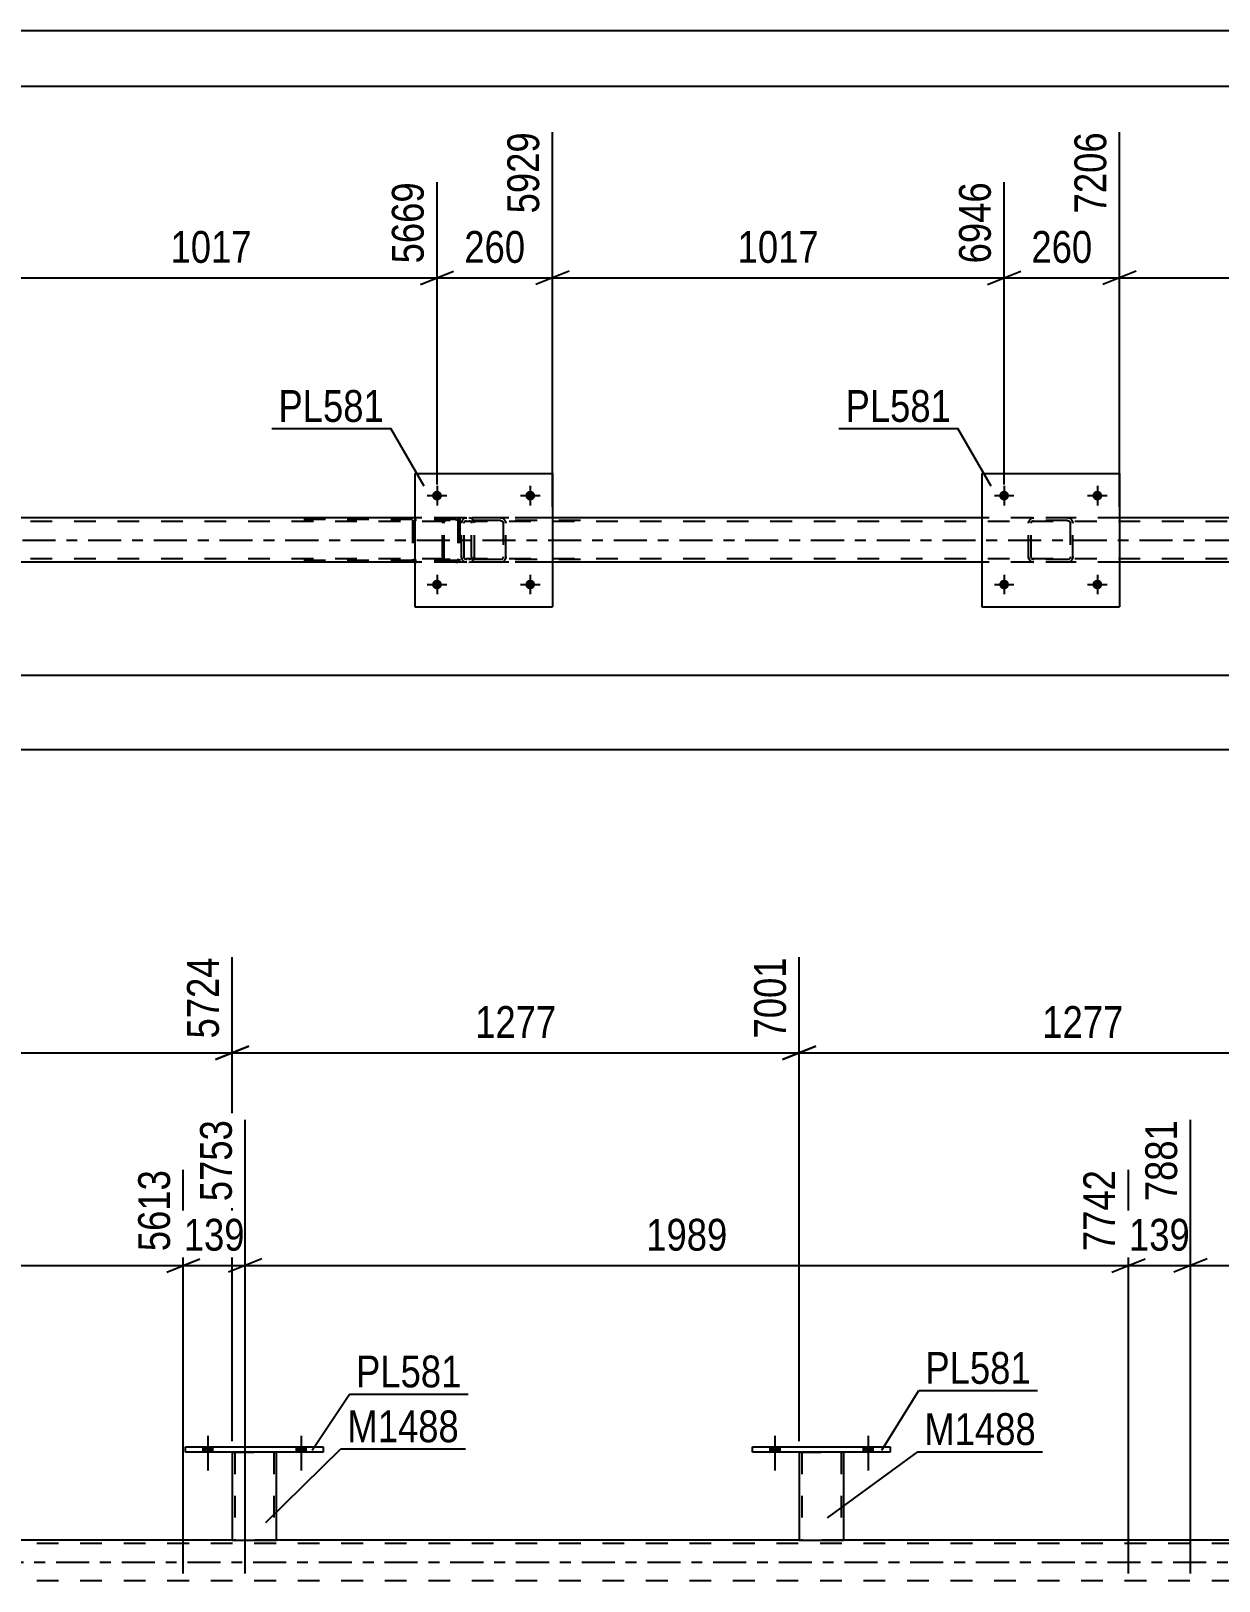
# Model space of a CAD drawing. Header units: millimetres. Extents: x 0 to 841, y 0 to 594.
# Drawn here: x 285.1 to 392.1, y 454.5 to 594 of the extents above; entities that cross this region are included whole.
import ezdxf

# ---------------------------------------------------------------- set-up
doc = ezdxf.new("R2010")
doc.units = ezdxf.units.MM
doc.linetypes.add('DXK_LINE_DOT2', pattern=[3.9198, 1.9599, -1.9599])
doc.linetypes.add('DXK_LINE_DOT3', pattern=[5.9187, 2.979, -0.9799, 0.9799, -0.9799])
doc.styles.add('Arial Narrow', font='ARIALN.TTF', dxfattribs={"height": 0.2})

# ---------------------------------------------------------------- blocks, each defined once
blk = doc.blocks.new('Unknown-814553119-1135')
at = {"color": 5, "linetype": 'Continuous'}
for p, q in [((841, 594), (0, 594)), ((836, 589), (5, 589))]:
    blk.add_line(p, q, dxfattribs=at)
blk = doc.blocks.new('Part-814553119-2887 - 2837')
at = {"color": 7, "linetype": 'DXK_LINE_DOT2'}
for p, q in [((757.39, 549.85), (94.93, 549.85)), ((332.07, 550.17), (319.67, 550.17)), ((383.15, 550.17), (370.75, 550.17)), ((757.39, 546.49), (94.93, 546.49)), ((332.07, 546.17), (319.67, 546.17)), ((383.15, 546.17), (370.75, 546.17))]:
    blk.add_line(p, q, dxfattribs=at)
at = {"color": 2, "linetype": 'Continuous'}
for p, q in [((319.67, 550.17), (280.99, 550.17)), ((370.75, 550.17), (332.07, 550.17)), ((421.83, 550.17), (383.15, 550.17)), ((319.67, 546.17), (280.99, 546.17)), ((370.75, 546.17), (332.07, 546.17)), ((421.83, 546.17), (383.15, 546.17))]:
    blk.add_line(p, q, dxfattribs=at)
at = {"color": 7, "linetype": 'DXK_LINE_DOT3'}
blk.add_line((94.93, 548.17), (757.39, 548.17), dxfattribs=at)
blk = doc.blocks.new('Bolt-814553119-2917 - 2837')
at = {"linetype": 'Continuous'}
for points in [[(322.11, 552.17, -1), (321.23, 552.17, -1)], [(330.51, 552.17, -1), (329.63, 552.17, -1)]]:
    blk.add_hatch(color=1, dxfattribs=at).paths.add_polyline_path(points)
at = {"color": 1, "linetype": 'Continuous'}
for p, q in [((321.67, 553.05), (321.67, 551.29)), ((330.07, 553.05), (330.07, 551.29)), ((320.79, 552.17), (322.55, 552.17)), ((329.19, 552.17), (330.95, 552.17))]:
    blk.add_line(p, q, dxfattribs=at)
blk = doc.blocks.new('Bolt-814553119-2918 - 2837')
at = {"linetype": 'Continuous'}
for points in [[(322.11, 544.17, -1), (321.23, 544.17, -1)], [(330.51, 544.17, -1), (329.63, 544.17, -1)]]:
    blk.add_hatch(color=1, dxfattribs=at).paths.add_polyline_path(points)
at = {"color": 1, "linetype": 'Continuous'}
for p, q in [((321.67, 545.05), (321.67, 543.29)), ((330.07, 545.05), (330.07, 543.29)), ((320.79, 544.17), (322.55, 544.17)), ((329.19, 544.17), (330.95, 544.17))]:
    blk.add_line(p, q, dxfattribs=at)
blk = doc.blocks.new('Bolt-814553119-2935 - 2837')
at = {"linetype": 'Continuous'}
for points in [[(373.19, 552.17, -1), (372.31, 552.17, -1)], [(381.59, 552.17, -1), (380.71, 552.17, -1)]]:
    blk.add_hatch(color=1, dxfattribs=at).paths.add_polyline_path(points)
at = {"color": 1, "linetype": 'Continuous'}
for p, q in [((372.75, 553.05), (372.75, 551.29)), ((381.15, 553.05), (381.15, 551.29)), ((371.87, 552.17), (373.63, 552.17)), ((380.27, 552.17), (382.03, 552.17))]:
    blk.add_line(p, q, dxfattribs=at)
blk = doc.blocks.new('Bolt-814553119-2936 - 2837')
at = {"linetype": 'Continuous'}
for points in [[(373.19, 544.17, -1), (372.31, 544.17, -1)], [(381.59, 544.17, -1), (380.71, 544.17, -1)]]:
    blk.add_hatch(color=1, dxfattribs=at).paths.add_polyline_path(points)
at = {"color": 1, "linetype": 'Continuous'}
for p, q in [((372.75, 545.05), (372.75, 543.29)), ((381.15, 545.05), (381.15, 543.29)), ((371.87, 544.17), (373.63, 544.17)), ((380.27, 544.17), (382.03, 544.17))]:
    blk.add_line(p, q, dxfattribs=at)
blk = doc.blocks.new('Part-814553119-2966 - 2837')
at = {"color": 2, "linetype": 'Continuous'}
for p, q in [((319.67, 554.17), (319.67, 542.17)), ((319.67, 554.17), (332.07, 554.17)), ((332.07, 554.17), (332.07, 542.17)), ((319.67, 542.17), (332.07, 542.17))]:
    blk.add_line(p, q, dxfattribs=at)
blk = doc.blocks.new('Part-814553119-2967 - 2837')
at = {"color": 7, "linetype": 'DXK_LINE_DOT2'}
for p, q in [((323.87, 549.69), (323.9, 549.87)), ((323.9, 549.87), (323.87, 549.69)), ((324.13, 549.78), (324.18, 549.86)), ((324.16, 550.13), (324.35, 550.17)), ((324.35, 550.17), (324.16, 550.13)), ((324.18, 549.86), (324.26, 549.91)), ((324.26, 549.91), (324.35, 549.93)), ((327.39, 550.17), (324.35, 550.17)), ((327.39, 549.93), (324.35, 549.93)), ((327.39, 550.17), (327.57, 550.13)), ((327.57, 550.13), (327.39, 550.17)), ((327.39, 549.93), (327.48, 549.91)), ((327.48, 549.91), (327.56, 549.86)), ((327.56, 549.86), (327.61, 549.78)), ((327.83, 549.87), (327.87, 549.69)), ((327.87, 549.69), (327.83, 549.87)), ((323.87, 546.65), (323.87, 549.69)), ((324.11, 549.69), (324.13, 549.78)), ((324.11, 546.65), (324.11, 549.69)), ((327.61, 549.78), (327.63, 549.69)), ((327.63, 549.69), (327.63, 546.65)), ((327.87, 546.65), (327.87, 549.69)), ((323.9, 546.46), (323.87, 546.65)), ((323.87, 546.65), (323.9, 546.46)), ((324.13, 546.55), (324.11, 546.65)), ((324.18, 546.48), (324.13, 546.55)), ((324.35, 546.17), (324.16, 546.2)), ((324.16, 546.2), (324.35, 546.17)), ((324.26, 546.42), (324.18, 546.48)), ((324.35, 546.41), (324.26, 546.42)), ((327.39, 546.41), (324.35, 546.41)), ((327.39, 546.17), (324.35, 546.17)), ((327.48, 546.42), (327.39, 546.41)), ((327.57, 546.2), (327.39, 546.17)), ((327.39, 546.17), (327.57, 546.2)), ((327.56, 546.48), (327.48, 546.42)), ((327.61, 546.55), (327.56, 546.48)), ((327.63, 546.65), (327.61, 546.55)), ((327.87, 546.65), (327.83, 546.46)), ((327.83, 546.46), (327.87, 546.65))]:
    blk.add_line(p, q, dxfattribs=at)
at = {"color": 7, "linetype": 'DXK_LINE_DOT3'}
blk.add_line((325.87, 548.17), (325.87, 548.17), dxfattribs=at)
at = {"color": 7, "linetype": 'DXK_LINE_DOT2'}
for centre, start, end in [((324.35, 549.69), 112.5, 157.5), ((324.35, 549.69), 112.5, 157.5), ((327.39, 549.69), 22.5, 67.5), ((327.39, 549.69), 22.5, 67.5), ((324.35, 546.65), 202.5, 247.5), ((324.35, 546.65), 202.5, 247.5), ((327.39, 546.65), 292.5, 337.5), ((327.39, 546.65), 292.5, 337.5)]:
    blk.add_arc(centre, 0.48, start, end, dxfattribs=at)
blk = doc.blocks.new('Part-814553119-3020 - 2837')
at = {"color": 2, "linetype": 'Continuous'}
for p, q in [((370.75, 554.17), (370.75, 542.17)), ((370.75, 554.17), (383.15, 554.17)), ((383.15, 554.17), (383.15, 542.17)), ((370.75, 542.17), (383.15, 542.17))]:
    blk.add_line(p, q, dxfattribs=at)
blk = doc.blocks.new('Part-814553119-3021 - 2837')
at = {"color": 7, "linetype": 'DXK_LINE_DOT2'}
for p, q in [((374.95, 549.69), (374.99, 549.87)), ((374.99, 549.87), (374.95, 549.69)), ((375.21, 549.78), (375.26, 549.86)), ((375.24, 550.13), (375.43, 550.17)), ((375.43, 550.17), (375.24, 550.13)), ((375.26, 549.86), (375.34, 549.91)), ((375.34, 549.91), (375.43, 549.93)), ((378.47, 550.17), (375.43, 550.17)), ((378.47, 549.93), (375.43, 549.93)), ((378.47, 550.17), (378.65, 550.13)), ((378.65, 550.13), (378.47, 550.17)), ((378.47, 549.93), (378.56, 549.91)), ((378.56, 549.91), (378.64, 549.86)), ((378.64, 549.86), (378.69, 549.78)), ((378.91, 549.87), (378.95, 549.69)), ((378.95, 549.69), (378.91, 549.87)), ((374.95, 546.65), (374.95, 549.69)), ((375.19, 549.69), (375.21, 549.78)), ((375.19, 546.65), (375.19, 549.69)), ((378.69, 549.78), (378.71, 549.69)), ((378.71, 549.69), (378.71, 546.65)), ((378.95, 546.65), (378.95, 549.69)), ((374.99, 546.46), (374.95, 546.65)), ((374.95, 546.65), (374.99, 546.46)), ((375.21, 546.55), (375.19, 546.65)), ((375.26, 546.48), (375.21, 546.55)), ((375.43, 546.17), (375.24, 546.2)), ((375.24, 546.2), (375.43, 546.17)), ((375.34, 546.42), (375.26, 546.48)), ((375.43, 546.41), (375.34, 546.42)), ((378.47, 546.41), (375.43, 546.41)), ((378.47, 546.17), (375.43, 546.17)), ((378.56, 546.42), (378.47, 546.41)), ((378.65, 546.2), (378.47, 546.17)), ((378.47, 546.17), (378.65, 546.2)), ((378.64, 546.48), (378.56, 546.42)), ((378.69, 546.55), (378.64, 546.48)), ((378.71, 546.65), (378.69, 546.55)), ((378.95, 546.65), (378.91, 546.46)), ((378.91, 546.46), (378.95, 546.65))]:
    blk.add_line(p, q, dxfattribs=at)
at = {"color": 7, "linetype": 'DXK_LINE_DOT3'}
blk.add_line((376.95, 548.17), (376.95, 548.17), dxfattribs=at)
at = {"color": 7, "linetype": 'DXK_LINE_DOT2'}
for centre, start, end in [((375.43, 549.69), 112.5, 157.5), ((375.43, 549.69), 112.5, 157.5), ((378.47, 549.69), 22.5, 67.5), ((378.47, 549.69), 22.5, 67.5), ((375.43, 546.65), 202.5, 247.5), ((375.43, 546.65), 202.5, 247.5), ((378.47, 546.65), 292.5, 337.5), ((378.47, 546.65), 292.5, 337.5)]:
    blk.add_arc(centre, 0.48, start, end, dxfattribs=at)
blk = doc.blocks.new('Part-814553119-3039 - 2837')
at = {"color": 7, "linetype": 'DXK_LINE_DOT2'}
for p, q in [((322.2, 549.87), (322.17, 549.69)), ((322.25, 550.03), (322.2, 549.87)), ((322.34, 550.13), (322.25, 550.03)), ((322.32, 549.78), (322.35, 549.86)), ((322.45, 550.17), (322.34, 550.13)), ((322.35, 549.86), (322.39, 549.91)), ((322.39, 549.91), (322.45, 549.93)), ((334.6, 550.17), (322.45, 550.17)), ((334.6, 549.93), (322.45, 549.93)), ((323.72, 550.17), (323.72, 549.93)), ((324.73, 550.13), (324.54, 550.17)), ((324.54, 549.93), (324.63, 549.91)), ((324.63, 549.91), (324.71, 549.86)), ((324.71, 549.86), (324.77, 549.78)), ((325.01, 549.82), (325, 549.87)), ((325.04, 549.69), (325.01, 549.82)), ((322.17, 546.65), (322.17, 549.69)), ((322.31, 549.69), (322.32, 549.78)), ((322.31, 546.65), (322.31, 549.69)), ((324.77, 549.78), (324.79, 549.69)), ((324.79, 546.65), (324.79, 549.69)), ((325.04, 546.65), (325.04, 549.69)), ((322.17, 546.65), (322.2, 546.46)), ((322.2, 546.46), (322.25, 546.31)), ((322.25, 546.31), (322.34, 546.2)), ((322.32, 546.55), (322.31, 546.65)), ((322.35, 546.48), (322.32, 546.55)), ((322.34, 546.2), (322.45, 546.17)), ((322.39, 546.42), (322.35, 546.48)), ((322.45, 546.41), (322.39, 546.42)), ((334.6, 546.41), (322.45, 546.41)), ((334.6, 546.17), (322.45, 546.17)), ((323.72, 546.17), (323.72, 546.41)), ((324.63, 546.42), (324.54, 546.41)), ((324.54, 546.17), (324.73, 546.2)), ((324.71, 546.48), (324.63, 546.42)), ((324.77, 546.55), (324.71, 546.48)), ((324.79, 546.65), (324.77, 546.55)), ((325, 546.46), (325.04, 546.65))]:
    blk.add_line(p, q, dxfattribs=at)
for centre, start, end in [((324.55, 549.67), 23.8494, 68.8059), ((324.55, 546.66), 291.1941, 336.1506)]:
    blk.add_arc(centre, 0.492, start, end, dxfattribs=at)
blk = doc.blocks.new('Part-814553119-3053 - 2837')
at = {"color": 7, "linetype": 'DXK_LINE_DOT2'}
for p, q in [((323.38, 550.17), (308.05, 550.17)), ((323.38, 550.01), (308.05, 550.01)), ((319.49, 549.97), (319.46, 549.85)), ((319.46, 549.85), (319.46, 546.49)), ((319.64, 549.85), (319.65, 549.91)), ((319.64, 549.85), (319.64, 546.49)), ((319.65, 549.91), (319.68, 549.96)), ((319.81, 550.17), (319.68, 550.14)), ((319.68, 549.96), (319.74, 549.99)), ((319.74, 549.99), (319.81, 550.01)), ((323.51, 550.14), (323.38, 550.17)), ((323.38, 550.01), (323.45, 549.99)), ((323.45, 549.99), (323.5, 549.96)), ((323.5, 549.96), (323.54, 549.91)), ((323.54, 549.91), (323.55, 549.85)), ((323.55, 549.85), (323.55, 546.49)), ((323.72, 549.85), (323.7, 549.97)), ((323.72, 549.85), (323.72, 546.49)), ((323.38, 546.33), (308.05, 546.33)), ((323.38, 546.17), (308.05, 546.17)), ((319.46, 546.49), (319.49, 546.36)), ((319.65, 546.43), (319.64, 546.49)), ((319.68, 546.37), (319.65, 546.43)), ((319.74, 546.34), (319.68, 546.37)), ((319.68, 546.19), (319.81, 546.17)), ((319.81, 546.33), (319.74, 546.34)), ((323.45, 546.34), (323.38, 546.33)), ((323.38, 546.17), (323.51, 546.19)), ((323.5, 546.37), (323.45, 546.34)), ((323.54, 546.43), (323.5, 546.37)), ((323.55, 546.49), (323.54, 546.43)), ((323.7, 546.36), (323.72, 546.49))]:
    blk.add_line(p, q, dxfattribs=at)
for centre, start, end in [((323.39, 549.83), 24.32, 69.2417), ((319.79, 546.5), 204.32, 249.2417), ((323.39, 546.5), 290.7583, 335.68)]:
    blk.add_arc(centre, 0.331, start, end, dxfattribs=at)
blk = doc.blocks.new('Part-814553119-3799 - 3729')
at = {"color": 2, "linetype": 'Continuous'}
for p, q in [((303.22, 466.05), (303.22, 458.14)), ((307.22, 458.14), (307.22, 466.05)), ((303.22, 458.14), (307.22, 458.14))]:
    blk.add_line(p, q, dxfattribs=at)
at = {"color": 7, "linetype": 'DXK_LINE_DOT2'}
for p, q in [((303.22, 466.05), (307.22, 466.05)), ((303.22, 466.05), (303.22, 466.05)), ((303.22, 466.05), (303.22, 466.05)), ((303.46, 466.05), (303.46, 458.14)), ((306.98, 466.05), (306.98, 458.14)), ((307.22, 466.05), (307.22, 466.05)), ((307.22, 466.05), (307.22, 466.05)), ((306.93, 458.14), (306.96, 458.14)), ((306.93, 458.14), (306.96, 458.14)), ((306.96, 458.14), (306.98, 458.14)), ((306.96, 458.14), (306.98, 458.14))]:
    blk.add_line(p, q, dxfattribs=at)
blk = doc.blocks.new('Part-814553119-3804 - 3729')
at = {"color": 2, "linetype": 'Continuous'}
for p, q in [((299.02, 466.53), (311.42, 466.53)), ((299.02, 466.05), (299.02, 466.53)), ((311.42, 466.53), (311.42, 466.05)), ((311.42, 466.05), (299.02, 466.05))]:
    blk.add_line(p, q, dxfattribs=at)
blk = doc.blocks.new('Bolt-814553119-3766 - 3729')
at = {"linetype": 'Continuous'}
for points in [[(351.66, 466.05), (352.54, 466.05), (352.54, 466.53), (351.66, 466.53)], [(360.06, 466.05), (360.94, 466.05), (360.94, 466.53), (360.06, 466.53)]]:
    blk.add_hatch(color=1, dxfattribs=at).paths.add_polyline_path(points)
at = {"color": 1, "linetype": 'Continuous'}
for p, q in [((352.1, 467.53), (352.1, 464.41)), ((360.5, 467.53), (360.5, 464.41)), ((351.66, 466.53), (351.66, 466.05)), ((352.54, 466.53), (352.54, 466.05)), ((360.06, 466.53), (360.06, 466.05)), ((360.94, 466.53), (360.94, 466.05))]:
    blk.add_line(p, q, dxfattribs=at)
blk = doc.blocks.new('Bolt-814553119-3767 - 3729')
at = {"linetype": 'Continuous'}
for points in [[(351.66, 466.05), (352.54, 466.05), (352.54, 466.53), (351.66, 466.53)], [(360.06, 466.05), (360.94, 466.05), (360.94, 466.53), (360.06, 466.53)]]:
    blk.add_hatch(color=1, dxfattribs=at).paths.add_polyline_path(points)
at = {"color": 1, "linetype": 'Continuous'}
for p, q in [((352.1, 467.53), (352.1, 464.41)), ((360.5, 467.53), (360.5, 464.41)), ((351.66, 466.53), (351.66, 466.05)), ((352.54, 466.53), (352.54, 466.05)), ((360.06, 466.53), (360.06, 466.05)), ((360.94, 466.53), (360.94, 466.05))]:
    blk.add_line(p, q, dxfattribs=at)
blk = doc.blocks.new('Bolt-814553119-3772 - 3729')
at = {"linetype": 'Continuous'}
for points in [[(300.58, 466.05), (301.46, 466.05), (301.46, 466.53), (300.58, 466.53)], [(308.98, 466.05), (309.86, 466.05), (309.86, 466.53), (308.98, 466.53)]]:
    blk.add_hatch(color=1, dxfattribs=at).paths.add_polyline_path(points)
at = {"color": 1, "linetype": 'Continuous'}
for p, q in [((301.02, 467.53), (301.02, 464.41)), ((309.42, 467.53), (309.42, 464.41)), ((300.58, 466.53), (300.58, 466.05)), ((301.46, 466.53), (301.46, 466.05)), ((308.98, 466.53), (308.98, 466.05)), ((309.86, 466.53), (309.86, 466.05))]:
    blk.add_line(p, q, dxfattribs=at)
blk = doc.blocks.new('Bolt-814553119-3773 - 3729')
at = {"linetype": 'Continuous'}
for points in [[(300.58, 466.05), (301.46, 466.05), (301.46, 466.53), (300.58, 466.53)], [(308.98, 466.05), (309.86, 466.05), (309.86, 466.53), (308.98, 466.53)]]:
    blk.add_hatch(color=1, dxfattribs=at).paths.add_polyline_path(points)
at = {"color": 1, "linetype": 'Continuous'}
for p, q in [((301.02, 467.53), (301.02, 464.41)), ((309.42, 467.53), (309.42, 464.41)), ((300.58, 466.53), (300.58, 466.05)), ((301.46, 466.53), (301.46, 466.05)), ((308.98, 466.53), (308.98, 466.05)), ((309.86, 466.53), (309.86, 466.05))]:
    blk.add_line(p, q, dxfattribs=at)
blk = doc.blocks.new('Part-814553119-3839 - 3729')
at = {"color": 2, "linetype": 'Continuous'}
for p, q in [((354.3, 466.05), (354.3, 458.14)), ((358.3, 458.14), (358.3, 466.05)), ((354.3, 458.14), (358.3, 458.14))]:
    blk.add_line(p, q, dxfattribs=at)
at = {"color": 7, "linetype": 'DXK_LINE_DOT2'}
for p, q in [((354.3, 466.05), (358.3, 466.05)), ((354.3, 466.05), (354.3, 466.05)), ((354.3, 466.05), (354.3, 466.05)), ((354.54, 466.05), (354.54, 458.14)), ((358.06, 466.05), (358.06, 458.14)), ((358.3, 466.05), (358.3, 466.05)), ((358.3, 466.05), (358.3, 466.05)), ((358.01, 458.14), (358.05, 458.14)), ((358.01, 458.14), (358.05, 458.14)), ((358.05, 458.14), (358.06, 458.14)), ((358.05, 458.14), (358.06, 458.14))]:
    blk.add_line(p, q, dxfattribs=at)
blk = doc.blocks.new('Part-814553119-3844 - 3729')
at = {"color": 2, "linetype": 'Continuous'}
for p, q in [((350.1, 466.53), (362.5, 466.53)), ((350.1, 466.05), (350.1, 466.53)), ((362.5, 466.53), (362.5, 466.05)), ((362.5, 466.05), (350.1, 466.05))]:
    blk.add_line(p, q, dxfattribs=at)
blk = doc.blocks.new('Part-814553119-4048 - 3729')
at = {"color": 7, "linetype": 'DXK_LINE_DOT2'}
for p, q in [((738.35, 457.82), (74.28, 457.82)), ((307.22, 458.14), (303.22, 458.14)), ((358.3, 458.14), (354.3, 458.14)), ((738.35, 454.46), (74.28, 454.46))]:
    blk.add_line(p, q, dxfattribs=at)
at = {"color": 2, "linetype": 'Continuous'}
for p, q in [((303.22, 458.14), (256.14, 458.14)), ((354.3, 458.14), (307.22, 458.14)), ((405.38, 458.14), (358.3, 458.14))]:
    blk.add_line(p, q, dxfattribs=at)
at = {"color": 7, "linetype": 'DXK_LINE_DOT3'}
blk.add_line((74.28, 456.14), (738.35, 456.14), dxfattribs=at)
blk = doc.blocks.new('StraightDimension-814553119-3219 - 2837')
at = {"color": 7, "linetype": 'Continuous'}
for p, q in [((280.99, 551.17), (280.99, 584.89)), ((321.67, 553.17), (321.67, 580.39)), ((282.49, 572.38), (279.49, 571.18)), ((320.17, 571.18), (323.17, 572.38)), ((280.99, 571.78), (321.67, 571.78))]:
    blk.add_line(p, q, dxfattribs=at)
at = {"color": 0}
blk.add_wipeout([(305.58, 572.53), (305.58, 576.73), (297.07, 576.73), (297.07, 572.53)], dxfattribs=at)
at = {"color": 3, "style": 'Arial Narrow'}
blk.add_text('1017', height=2.863, dxfattribs=at).set_placement((297.67, 573.13))
at = {"color": 0, "linetype": 'Continuous'}
blk.add_wipeout([(321.07, 580.99), (316.87, 580.99), (316.87, 572.48), (321.07, 572.48)], dxfattribs=at)
at = {"color": 3, "linetype": 'Continuous', "style": 'Arial Narrow'}
blk.add_text('5669', height=2.863, rotation=90.0002, dxfattribs=at).set_placement((320.47, 573.08))
blk = doc.blocks.new('StraightDimension-814553119-3239 - 2837')
at = {"color": 7, "linetype": 'Continuous'}
for p, q in [((332.07, 551.17), (332.07, 584.89)), ((321.67, 553.17), (321.67, 580.39)), ((320.17, 571.18), (323.17, 572.38)), ((333.57, 572.38), (330.57, 571.18)), ((321.67, 571.78), (332.07, 571.78))]:
    blk.add_line(p, q, dxfattribs=at)
at = {"color": 0}
blk.add_wipeout([(330.21, 572.53), (330.21, 576.73), (323.53, 576.73), (323.53, 572.53)], dxfattribs=at)
at = {"color": 3, "style": 'Arial Narrow'}
blk.add_text('260', height=2.863, dxfattribs=at).set_placement((324.13, 573.13))
at = {"color": 0, "linetype": 'Continuous'}
blk.add_wipeout([(331.47, 585.49), (327.27, 585.49), (327.27, 576.98), (331.47, 576.98)], dxfattribs=at)
at = {"color": 3, "linetype": 'Continuous', "style": 'Arial Narrow'}
blk.add_text('5929', height=2.863, rotation=90.0002, dxfattribs=at).set_placement((330.87, 577.58))
blk = doc.blocks.new('StraightDimension-814553119-3259 - 2837')
at = {"color": 7, "linetype": 'Continuous'}
for p, q in [((332.07, 551.17), (332.07, 584.89)), ((372.75, 553.17), (372.75, 580.39)), ((333.57, 572.38), (330.57, 571.18)), ((371.25, 571.18), (374.25, 572.38)), ((332.07, 571.78), (372.75, 571.78))]:
    blk.add_line(p, q, dxfattribs=at)
at = {"color": 0}
blk.add_wipeout([(356.66, 572.53), (356.66, 576.73), (348.15, 576.73), (348.15, 572.53)], dxfattribs=at)
at = {"color": 3, "style": 'Arial Narrow'}
blk.add_text('1017', height=2.863, dxfattribs=at).set_placement((348.75, 573.13))
at = {"color": 0, "linetype": 'Continuous'}
blk.add_wipeout([(372.15, 580.99), (367.95, 580.99), (367.95, 572.48), (372.15, 572.48)], dxfattribs=at)
at = {"color": 3, "linetype": 'Continuous', "style": 'Arial Narrow'}
blk.add_text('6946', height=2.863, rotation=90.0002, dxfattribs=at).set_placement((371.55, 573.08))
blk = doc.blocks.new('StraightDimension-814553119-3279 - 2837')
at = {"color": 7, "linetype": 'Continuous'}
for p, q in [((383.15, 551.17), (383.15, 584.89)), ((372.75, 553.17), (372.75, 580.39)), ((371.25, 571.18), (374.25, 572.38)), ((384.65, 572.38), (381.65, 571.18)), ((372.75, 571.78), (383.15, 571.78))]:
    blk.add_line(p, q, dxfattribs=at)
at = {"color": 0}
blk.add_wipeout([(381.29, 572.53), (381.29, 576.73), (374.61, 576.73), (374.61, 572.53)], dxfattribs=at)
at = {"color": 3, "style": 'Arial Narrow'}
blk.add_text('260', height=2.863, dxfattribs=at).set_placement((375.21, 573.13))
at = {"color": 0, "linetype": 'Continuous'}
blk.add_wipeout([(382.55, 585.49), (378.35, 585.49), (378.35, 576.98), (382.55, 576.98)], dxfattribs=at)
at = {"color": 3, "linetype": 'Continuous', "style": 'Arial Narrow'}
blk.add_text('7206', height=2.863, rotation=90.0002, dxfattribs=at).set_placement((381.95, 577.58))
blk = doc.blocks.new('StraightDimension-814553119-3299 - 2837')
at = {"color": 7, "linetype": 'Continuous'}
for p, q in [((383.15, 551.17), (383.15, 584.89)), ((423.83, 553.17), (423.83, 580.39)), ((384.65, 572.38), (381.65, 571.18)), ((422.33, 571.18), (425.33, 572.38)), ((383.15, 571.78), (423.83, 571.78))]:
    blk.add_line(p, q, dxfattribs=at)
at = {"color": 0}
blk.add_wipeout([(407.75, 572.53), (407.75, 576.73), (399.23, 576.73), (399.23, 572.53)], dxfattribs=at)
at = {"color": 3, "style": 'Arial Narrow'}
blk.add_text('1017', height=2.863, dxfattribs=at).set_placement((399.83, 573.13))
at = {"color": 0, "linetype": 'Continuous'}
blk.add_wipeout([(423.23, 580.99), (419.03, 580.99), (419.03, 572.48), (423.23, 572.48)], dxfattribs=at)
at = {"color": 3, "linetype": 'Continuous', "style": 'Arial Narrow'}
blk.add_text('8223', height=2.863, rotation=90.0002, dxfattribs=at).set_placement((422.63, 573.08))
blk = doc.blocks.new('StraightDimension-814553119-3627 - 2837')
at = {"color": 7, "linetype": 'Continuous'}
blk.add_line((94.29, 529.32), (795.15, 529.32), dxfattribs=at)
blk = doc.blocks.new('StraightDimension-814553119-3648 - 2837')
at = {"color": 7, "linetype": 'Continuous'}
blk.add_line((94.93, 536), (794.51, 536), dxfattribs=at)
blk = doc.blocks.new('StraightDimension-814553119-5000 - 3729')
at = {"color": 7, "linetype": 'Continuous'}
for p, q in [((303.22, 467.05), (303.22, 510.61)), ((354.3, 467.05), (354.3, 510.61)), ((304.72, 502.6), (301.72, 501.4)), ((352.8, 501.4), (355.8, 502.6)), ((303.22, 502), (354.3, 502))]:
    blk.add_line(p, q, dxfattribs=at)
at = {"color": 0}
blk.add_wipeout([(333.02, 502.75), (333.02, 506.95), (324.51, 506.95), (324.51, 502.75)], dxfattribs=at)
at = {"color": 3, "style": 'Arial Narrow'}
blk.add_text('1277', height=2.863, dxfattribs=at).set_placement((325.11, 503.35))
at = {"color": 0, "linetype": 'Continuous'}
blk.add_wipeout([(353.7, 511.21), (349.5, 511.21), (349.5, 502.7), (353.7, 502.7)], dxfattribs=at)
at = {"color": 3, "linetype": 'Continuous', "style": 'Arial Narrow'}
blk.add_text('7001', height=2.863, rotation=90.0002, dxfattribs=at).set_placement((353.1, 503.3))
blk = doc.blocks.new('StraightDimension-814553119-5010 - 3729')
at = {"color": 7, "linetype": 'Continuous'}
for p, q in [((252.14, 467.05), (252.14, 510.61)), ((303.22, 467.05), (303.22, 510.61)), ((253.64, 502.6), (250.64, 501.4)), ((301.72, 501.4), (304.72, 502.6)), ((252.14, 502), (303.22, 502))]:
    blk.add_line(p, q, dxfattribs=at)
at = {"color": 0}
blk.add_wipeout([(281.94, 502.75), (281.94, 506.95), (273.43, 506.95), (273.43, 502.75)], dxfattribs=at)
at = {"color": 3, "style": 'Arial Narrow'}
blk.add_text('1277', height=2.863, dxfattribs=at).set_placement((274.03, 503.35))
at = {"color": 0, "linetype": 'Continuous'}
blk.add_wipeout([(302.62, 511.21), (298.42, 511.21), (298.42, 502.7), (302.62, 502.7)], dxfattribs=at)
at = {"color": 3, "linetype": 'Continuous', "style": 'Arial Narrow'}
blk.add_text('5724', height=2.863, rotation=90.0002, dxfattribs=at).set_placement((302.02, 503.3))
blk = doc.blocks.new('StraightDimension-814553119-4226 - 3729')
at = {"color": 7, "linetype": 'Continuous'}
for p, q in [((219.26, 455.14), (219.26, 495.97)), ((298.82, 455.14), (298.82, 491.47)), ((220.76, 483.45), (217.76, 482.25)), ((219.26, 482.85), (298.82, 482.85)), ((297.32, 482.25), (300.32, 483.45))]:
    blk.add_line(p, q, dxfattribs=at)
at = {"color": 0}
blk.add_wipeout([(263.3, 483.6), (263.3, 487.8), (254.78, 487.8), (254.78, 483.6)], dxfattribs=at)
at = {"color": 3, "style": 'Arial Narrow'}
blk.add_text('1989', height=2.863, dxfattribs=at).set_placement((255.38, 484.2))
at = {"color": 0, "linetype": 'Continuous'}
blk.add_wipeout([(298.22, 492.07), (294.02, 492.07), (294.02, 483.55), (298.22, 483.55)], dxfattribs=at)
at = {"color": 3, "linetype": 'Continuous', "style": 'Arial Narrow'}
blk.add_text('5613', height=2.863, rotation=90.0002, dxfattribs=at).set_placement((297.62, 484.15))
blk = doc.blocks.new('StraightDimension-814553119-4245 - 3729')
at = {"color": 7, "linetype": 'Continuous'}
for p, q in [((304.39, 455.14), (304.39, 495.97)), ((298.82, 455.14), (298.82, 491.47)), ((297.32, 482.25), (300.32, 483.45)), ((298.82, 482.85), (304.39, 482.85)), ((305.89, 483.45), (302.89, 482.25))]:
    blk.add_line(p, q, dxfattribs=at)
at = {"color": 0}
blk.add_wipeout([(304.95, 483.6), (304.95, 487.8), (298.26, 487.8), (298.26, 483.6)], dxfattribs=at)
at = {"color": 3, "style": 'Arial Narrow'}
blk.add_text('139', height=2.863, dxfattribs=at).set_placement((298.86, 484.2))
at = {"color": 0, "linetype": 'Continuous'}
blk.add_wipeout([(303.79, 496.57), (299.59, 496.57), (299.59, 488.05), (303.79, 488.05)], dxfattribs=at)
at = {"color": 3, "linetype": 'Continuous', "style": 'Arial Narrow'}
blk.add_text('5753', height=2.863, rotation=90.0002, dxfattribs=at).set_placement((303.19, 488.65))
blk = doc.blocks.new('StraightDimension-814553119-4264 - 3729')
at = {"color": 7, "linetype": 'Continuous'}
for p, q in [((304.39, 455.14), (304.39, 495.97)), ((383.95, 455.14), (383.95, 491.47)), ((305.89, 483.45), (302.89, 482.25)), ((304.39, 482.85), (383.95, 482.85)), ((382.45, 482.25), (385.45, 483.45))]:
    blk.add_line(p, q, dxfattribs=at)
at = {"color": 0}
blk.add_wipeout([(348.43, 483.6), (348.43, 487.8), (339.92, 487.8), (339.92, 483.6)], dxfattribs=at)
at = {"color": 3, "style": 'Arial Narrow'}
blk.add_text('1989', height=2.863, dxfattribs=at).set_placement((340.52, 484.2))
at = {"color": 0, "linetype": 'Continuous'}
blk.add_wipeout([(383.35, 492.07), (379.15, 492.07), (379.15, 483.55), (383.35, 483.55)], dxfattribs=at)
at = {"color": 3, "linetype": 'Continuous', "style": 'Arial Narrow'}
blk.add_text('7742', height=2.863, rotation=90.0002, dxfattribs=at).set_placement((382.75, 484.15))
blk = doc.blocks.new('StraightDimension-814553119-4283 - 3729')
at = {"color": 7, "linetype": 'Continuous'}
for p, q in [((389.53, 455.14), (389.53, 495.97)), ((383.95, 455.14), (383.95, 491.47)), ((382.45, 482.25), (385.45, 483.45)), ((383.95, 482.85), (389.53, 482.85)), ((391.03, 483.45), (388.03, 482.25))]:
    blk.add_line(p, q, dxfattribs=at)
at = {"color": 0}
blk.add_wipeout([(390.08, 483.6), (390.08, 487.8), (383.4, 487.8), (383.4, 483.6)], dxfattribs=at)
at = {"color": 3, "style": 'Arial Narrow'}
blk.add_text('139', height=2.863, dxfattribs=at).set_placement((384, 484.2))
at = {"color": 0, "linetype": 'Continuous'}
blk.add_wipeout([(388.93, 496.57), (384.73, 496.57), (384.73, 488.05), (388.93, 488.05)], dxfattribs=at)
at = {"color": 3, "linetype": 'Continuous', "style": 'Arial Narrow'}
blk.add_text('7881', height=2.863, rotation=90.0002, dxfattribs=at).set_placement((388.33, 488.65))
blk = doc.blocks.new('StraightDimension-814553119-4302 - 3729')
at = {"color": 7, "linetype": 'Continuous'}
for p, q in [((389.53, 455.14), (389.53, 495.97)), ((469.09, 455.14), (469.09, 491.47)), ((391.03, 483.45), (388.03, 482.25)), ((389.53, 482.85), (469.09, 482.85)), ((467.59, 482.25), (470.59, 483.45))]:
    blk.add_line(p, q, dxfattribs=at)
at = {"color": 0}
blk.add_wipeout([(433.56, 483.6), (433.56, 487.8), (425.05, 487.8), (425.05, 483.6)], dxfattribs=at)
at = {"color": 3, "style": 'Arial Narrow'}
blk.add_text('1989', height=2.863, dxfattribs=at).set_placement((425.65, 484.2))
at = {"color": 0, "linetype": 'Continuous'}
blk.add_wipeout([(468.49, 492.07), (464.29, 492.07), (464.29, 483.55), (468.49, 483.55)], dxfattribs=at)
at = {"color": 3, "linetype": 'Continuous', "style": 'Arial Narrow'}
blk.add_text('9870', height=2.863, rotation=90.0002, dxfattribs=at).set_placement((467.89, 484.15))
blk = doc.blocks.new('StraightDimension-814553119-4990 - 3729')
at = {"color": 7, "linetype": 'Continuous'}
for p, q in [((354.3, 467.05), (354.3, 510.61)), ((405.38, 467.05), (405.38, 510.61)), ((355.8, 502.6), (352.8, 501.4)), ((403.88, 501.4), (406.88, 502.6)), ((354.3, 502), (405.38, 502))]:
    blk.add_line(p, q, dxfattribs=at)
at = {"color": 0}
blk.add_wipeout([(384.1, 502.75), (384.1, 506.95), (375.59, 506.95), (375.59, 502.75)], dxfattribs=at)
at = {"color": 3, "style": 'Arial Narrow'}
blk.add_text('1277', height=2.863, dxfattribs=at).set_placement((376.19, 503.35))
at = {"color": 0, "linetype": 'Continuous'}
blk.add_wipeout([(404.78, 511.21), (400.58, 511.21), (400.58, 502.7), (404.78, 502.7)], dxfattribs=at)
at = {"color": 3, "linetype": 'Continuous', "style": 'Arial Narrow'}
blk.add_text('8278', height=2.863, rotation=90.0002, dxfattribs=at).set_placement((404.18, 503.3))
blk = doc.blocks.new('Mark-814553119-2962 - 2837')
at = {"color": 0}
blk.add_wipeout([(316.9, 558.81), (316.9, 561.81), (307.39, 561.81), (307.39, 558.81)], dxfattribs=at)
blk.add_wipeout([(316.9, 558.81), (316.9, 561.81), (307.39, 561.81), (307.39, 558.81)], dxfattribs=at)
at = {"color": 30, "linetype": 'Continuous'}
for p in [(306.79, 558.21), (320.5, 553.02)]:
    blk.add_line(p, (317.5, 558.21), dxfattribs=at)
at = {"color": 3, "style": 'Arial Narrow'}
blk.add_text('PL581', height=2.863, dxfattribs=at).set_placement((307.39, 558.81))
blk = doc.blocks.new('Mark-814553119-3016 - 2837')
at = {"color": 0}
blk.add_wipeout([(367.98, 558.81), (367.98, 561.81), (358.47, 561.81), (358.47, 558.81)], dxfattribs=at)
blk.add_wipeout([(367.98, 558.81), (367.98, 561.81), (358.47, 561.81), (358.47, 558.81)], dxfattribs=at)
at = {"color": 30, "linetype": 'Continuous'}
for p in [(357.87, 558.21), (371.58, 553.02)]:
    blk.add_line(p, (368.58, 558.21), dxfattribs=at)
at = {"color": 3, "style": 'Arial Narrow'}
blk.add_text('PL581', height=2.863, dxfattribs=at).set_placement((358.47, 558.81))
blk = doc.blocks.new('Mark-814553119-3795 - 3729')
at = {"color": 0}
blk.add_wipeout([(323.65, 466.95), (323.65, 469.95), (313.6, 469.95), (313.6, 466.95)], dxfattribs=at)
blk.add_wipeout([(323.65, 466.95), (323.65, 469.95), (313.6, 469.95), (313.6, 466.95)], dxfattribs=at)
at = {"color": 30, "linetype": 'Continuous'}
for p, q in [((306.26, 459.74), (313, 466.35)), ((313, 466.35), (324.25, 466.35))]:
    blk.add_line(p, q, dxfattribs=at)
at = {"color": 3, "style": 'Arial Narrow'}
blk.add_text('M1488', height=2.863, dxfattribs=at).set_placement((313.6, 466.95))
blk = doc.blocks.new('Mark-814553119-3800 - 3729')
at = {"color": 0}
blk.add_wipeout([(323.88, 471.89), (323.88, 474.89), (314.38, 474.89), (314.38, 471.89)], dxfattribs=at)
blk.add_wipeout([(323.88, 471.89), (323.88, 474.89), (314.38, 474.89), (314.38, 471.89)], dxfattribs=at)
at = {"color": 30, "linetype": 'Continuous'}
for p, q in [((310.42, 466.23), (313.78, 471.29)), ((313.78, 471.29), (324.48, 471.29))]:
    blk.add_line(p, q, dxfattribs=at)
at = {"color": 3, "style": 'Arial Narrow'}
blk.add_text('PL581', height=2.863, dxfattribs=at).set_placement((314.38, 471.89))
blk = doc.blocks.new('Mark-814553119-3835 - 3729')
at = {"color": 0}
blk.add_wipeout([(375.62, 466.7), (375.62, 469.7), (365.57, 469.7), (365.57, 466.7)], dxfattribs=at)
blk.add_wipeout([(375.62, 466.7), (375.62, 469.7), (365.57, 469.7), (365.57, 466.7)], dxfattribs=at)
at = {"color": 30, "linetype": 'Continuous'}
for p, q in [((356.83, 460.14), (364.97, 466.1)), ((364.97, 466.1), (376.22, 466.1))]:
    blk.add_line(p, q, dxfattribs=at)
at = {"color": 3, "style": 'Arial Narrow'}
blk.add_text('M1488', height=2.863, dxfattribs=at).set_placement((365.57, 466.7))
blk = doc.blocks.new('Mark-814553119-3840 - 3729')
at = {"color": 0}
blk.add_wipeout([(375.17, 472.21), (375.17, 475.21), (365.66, 475.21), (365.66, 472.21)], dxfattribs=at)
blk.add_wipeout([(375.17, 472.21), (375.17, 475.21), (365.66, 475.21), (365.66, 472.21)], dxfattribs=at)
at = {"color": 30, "linetype": 'Continuous'}
for p, q in [((361.74, 466.25), (365.06, 471.61)), ((365.06, 471.61), (375.77, 471.61))]:
    blk.add_line(p, q, dxfattribs=at)
at = {"color": 3, "style": 'Arial Narrow'}
blk.add_text('PL581', height=2.863, dxfattribs=at).set_placement((365.66, 472.21))

msp = doc.modelspace()

# ---------------------------------------------------------------- block references
for name in ['Unknown-814553119-1135', 'Part-814553119-2966 - 2837', 'Part-814553119-3020 - 2837', 'Bolt-814553119-2917 - 2837', 'Bolt-814553119-2935 - 2837', 'Part-814553119-2887 - 2837', 'Part-814553119-3053 - 2837', 'Part-814553119-3039 - 2837', 'Part-814553119-2967 - 2837', 'Part-814553119-3021 - 2837', 'Bolt-814553119-2918 - 2837', 'Bolt-814553119-2936 - 2837', 'Bolt-814553119-3772 - 3729', 'Bolt-814553119-3773 - 3729', 'Bolt-814553119-3766 - 3729', 'Bolt-814553119-3767 - 3729', 'Part-814553119-3804 - 3729', 'Part-814553119-3844 - 3729', 'Part-814553119-3799 - 3729', 'Part-814553119-3839 - 3729', 'Part-814553119-4048 - 3729']:
    msp.add_blockref(name, (0, 0))

# ---------------------------------------------------------------- next in the draw order: block references
for name in ['StraightDimension-814553119-3219 - 2837', 'StraightDimension-814553119-3627 - 2837', 'StraightDimension-814553119-5000 - 3729']:
    msp.add_blockref(name, (0, 0))

# ---------------------------------------------------------------- next in the draw order: block references
for name in ['StraightDimension-814553119-3239 - 2837', 'StraightDimension-814553119-3648 - 2837', 'StraightDimension-814553119-5010 - 3729']:
    msp.add_blockref(name, (0, 0))

# ---------------------------------------------------------------- next in the draw order: block references
for name in ['StraightDimension-814553119-3259 - 2837', 'Mark-814553119-2962 - 2837', 'StraightDimension-814553119-4226 - 3729']:
    msp.add_blockref(name, (0, 0))

# ---------------------------------------------------------------- next in the draw order: block references
for name in ['StraightDimension-814553119-3279 - 2837', 'StraightDimension-814553119-4245 - 3729']:
    msp.add_blockref(name, (0, 0))

# ---------------------------------------------------------------- next in the draw order: block references
for name in ['StraightDimension-814553119-3299 - 2837', 'Mark-814553119-3016 - 2837', 'StraightDimension-814553119-4264 - 3729']:
    msp.add_blockref(name, (0, 0))

# ---------------------------------------------------------------- next in the draw order: block references
for name in ['StraightDimension-814553119-4283 - 3729', 'Mark-814553119-3795 - 3729']:
    msp.add_blockref(name, (0, 0))

# ---------------------------------------------------------------- next in the draw order: block references
for name in ['StraightDimension-814553119-4302 - 3729', 'Mark-814553119-3800 - 3729']:
    msp.add_blockref(name, (0, 0))

# ---------------------------------------------------------------- next in the draw order: block references
msp.add_blockref('StraightDimension-814553119-4990 - 3729', (0, 0))

# ---------------------------------------------------------------- next in the draw order: block references
msp.add_blockref('Mark-814553119-3835 - 3729', (0, 0))

# ---------------------------------------------------------------- next in the draw order: block references
msp.add_blockref('Mark-814553119-3840 - 3729', (0, 0))

doc.saveas('drawing.dxf')
